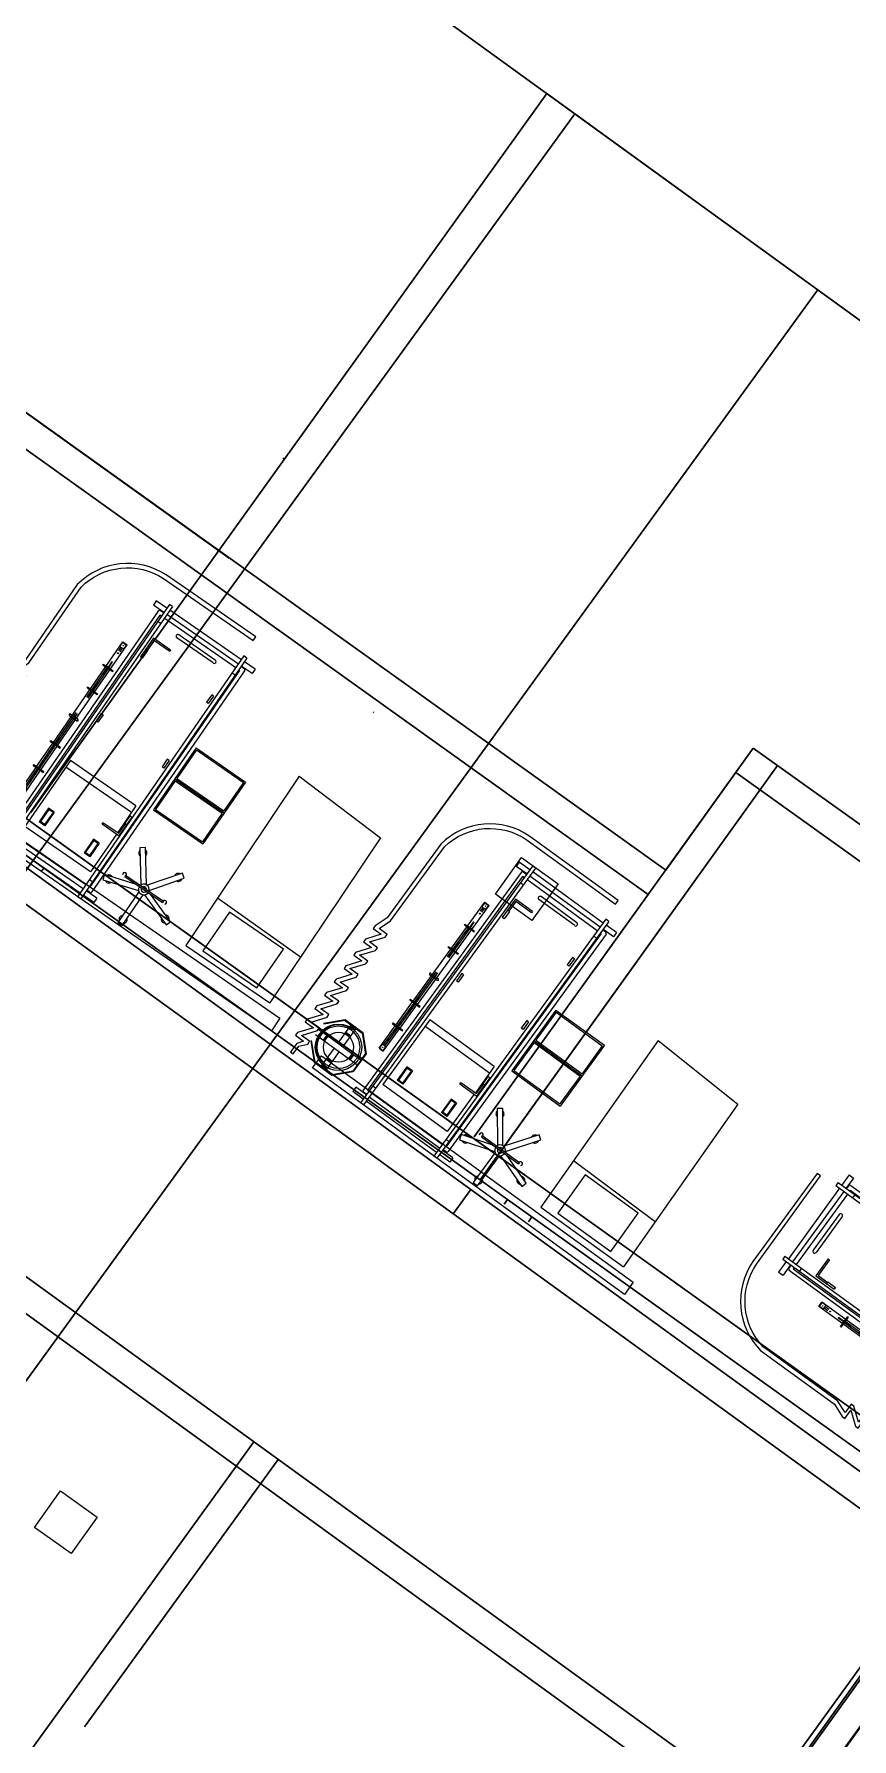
# Model space of a CAD drawing. Header units: metres. Extents: x 141303 to 146299, y 125960 to 127091.
# Drawn here: x 142374.96 to 142380.42, y 126627.51 to 126638.87 of the extents above; entities that cross this region are included whole.
import ezdxf

# ---------------------------------------------------------------- set-up
doc = ezdxf.new("R2010")
doc.units = ezdxf.units.M
doc.header["$MEASUREMENT"] = 0
doc.linetypes.add('C05 _MOB-EQUIP URGENCIAS Y TOCOCIRUGÍA$0$006_URGENCIAS & TOCOCIRUGÍA$0$03.-PRIMER NIVEL GENERAL$0$XR-PLANTA 3ER NIVEL$0$DASHED', pattern=[19.05, 12.7, -6.35])
doc.linetypes.add('C05 _MOB-EQUIP URGENCIAS Y TOCOCIRUGÍA$0$006_URGENCIAS & TOCOCIRUGÍA$0$03.-PRIMER NIVEL GENERAL$0$XR-PLANTA 3ER NIVEL$0$DASHED2', pattern=[0.375, 0.25, -0.125])
doc.layers.add('FURNITURE', color=6, linetype='Continuous')
doc.layers.add('new column', color=4, linetype='Continuous', lineweight=25)
doc.layers.add('NVMI_WALL', color=7, linetype='Continuous', lineweight=30)
doc.layers.get('0').off()

# ---------------------------------------------------------------- blocks, each defined once
blk = doc.blocks.new('C05 _MOB-EQUIP URGENCIAS Y TOCOCIRUGÍA$0$cortina antibacterial')
blk.add_lwpolyline([(300.266, -580.673), (300.266, -580.651), (300.266, -580.673), (300.199, -580.673), (300.266, -580.761), (300.266, -580.783), (300.199, -580.783), (300.266, -580.871), (300.266, -580.893), (300.199, -580.893), (300.266, -580.981), (300.266, -581.003), (300.199, -581.003), (300.266, -581.091), (300.266, -581.113), (300.199, -581.113), (300.266, -581.201), (300.266, -581.223), (300.199, -581.223), (300.231, -581.309), (300.231, -581.921, 0.354939), (300.651, -582.281), (301.378, -582.281), (301.378, -582.311), (300.651, -582.311, -0.359051), (300.201, -581.921), (300.201, -581.313), (300.166, -581.223), (300.166, -581.201), (300.233, -581.201), (300.166, -581.113), (300.166, -581.091), (300.233, -581.091), (300.166, -581.003), (300.166, -580.981), (300.233, -580.981), (300.166, -580.893), (300.166, -580.871), (300.233, -580.871), (300.166, -580.783), (300.166, -580.761), (300.233, -580.761), (300.166, -580.673), (300.166, -580.651), (300.233, -580.651), (300.166, -580.563), (300.166, -580.541), (300.233, -580.541), (300.166, -580.453), (300.166, -580.431), (300.233, -580.431), (300.166, -580.343), (300.166, -580.321), (300.233, -580.321), (300.205, -580.281), (300.205, -580.211), (300.227, -580.211), (300.227, -580.274), (300.266, -580.321), (300.266, -580.343), (300.199, -580.343), (300.266, -580.431), (300.266, -580.453), (300.199, -580.453), (300.266, -580.541), (300.266, -580.563), (300.199, -580.563), (300.266, -580.651)], format="xyb")
blk = doc.blocks.new('bed ward')
at = {"layer": 'FURNITURE'}
for p, q in [((142390.8, 126644.899), (142391.223, 126645.43)), ((142391.223, 126645.43), (142392.307, 126644.667)), ((142390.8, 126644.899), (142391.91, 126644.116)), ((142392.007, 126644.879), (142391.6, 126644.335)), ((142392.41, 126644.731), (142392.492, 126644.674)), ((142391.91, 126644.116), (142392.307, 126644.667))]:
    blk.add_line(p, q, dxfattribs=at)
at = {"layer": 'FURNITURE', "lineweight": 0}
for p, q in [((142390.901, 126642.653, 310.935), (142392.41, 126644.731, 310.935)), ((142392.492, 126644.674, 310.935), (142390.981, 126642.594, 310.935)), ((142391.441, 126643.721, 310.935), (142391.621, 126643.968, 310.935)), ((142390.981, 126642.594, 310.935), (142390.901, 126642.653, 310.935))]:
    blk.add_line(p, q, dxfattribs=at)
at = {"layer": 'FURNITURE', "linetype": 'Continuous', "lineweight": 0}
for p, q in [((142390.006, 126644.569, 310.935), (142389.991, 126644.549, 310.935)), ((142390.006, 126644.569, 310.935), (142391.583, 126643.423, 310.935)), ((142390.08, 126644.621, 310.935), (142390.03, 126644.551, 310.935)), ((142390.109, 126644.6, 310.935), (142390.058, 126644.53, 310.935)), ((142390.08, 126644.621, 310.935), (142390.109, 126644.6, 310.935)), ((142390.016, 126644.532, 310.935), (142389.675, 126644.062, 310.935)), ((142390.044, 126644.511, 310.935), (142389.703, 126644.042, 310.935)), ((142390.068, 126644.493, 310.935), (142389.727, 126644.024, 310.935)), ((142389.991, 126644.549, 310.935), (142391.569, 126643.403, 310.935)), ((142390.077, 126644.549, 310.935), (142390.061, 126644.528, 310.935)), ((142390.086, 126644.518, 310.935), (142390.082, 126644.513, 310.935)), ((142390.086, 126644.518, 310.935), (142391.51, 126643.483, 310.935)), ((142390.091, 126644.551, 310.935), (142391.539, 126643.499, 310.935)), ((142390.117, 126644.487, 310.935), (142390.103, 126644.468, 310.935)), ((142390.596, 126644.216, 310.935), (142390.831, 126644.54, 310.935)), ((142390.61, 126644.219, 310.935), (142390.834, 126644.526, 310.935)), ((142390.831, 126644.54, 310.935), (142391.236, 126644.246, 310.935)), ((142390.834, 126644.526, 310.935), (142391.02, 126644.391, 310.935)), ((142390.014, 126644.357, 310.935), (142389.84, 126644.118, 310.935)), ((142390.033, 126644.343, 310.935), (142389.859, 126644.104, 310.935)), ((142390.254, 126644.34, 310.935), (142390.245, 126644.328, 310.935)), ((142390.254, 126644.34, 310.935), (142390.303, 126644.304, 310.935)), ((142390.796, 126644.083, 310.935), (142391.02, 126644.391, 310.935)), ((142390.799, 126644.069, 310.935), (142391.034, 126644.393, 310.935)), ((142390.812, 126644.072, 310.935), (142391.036, 126644.379, 310.935)), ((142391.036, 126644.379, 310.935), (142391.222, 126644.244, 310.935)), ((142390.245, 126644.328, 310.935), (142390.294, 126644.292, 310.935)), ((142390.303, 126644.304, 310.935), (142390.294, 126644.292, 310.935)), ((142390.999, 126643.936, 310.935), (142391.222, 126644.244, 310.935)), ((142391.001, 126643.923, 310.935), (142391.236, 126644.246, 310.935)), ((142390.596, 126644.216, 310.935), (142391.001, 126643.923, 310.935)), ((142390.61, 126644.219, 310.935), (142390.796, 126644.083, 310.935)), ((142389.661, 126644.043, 310.935), (142389.61, 126643.973, 310.935)), ((142389.651, 126644.08, 310.935), (142389.637, 126644.06, 310.935)), ((142389.637, 126644.06, 310.935), (142391.214, 126642.914, 310.935)), ((142389.689, 126644.022, 310.935), (142389.639, 126643.953, 310.935)), ((142389.651, 126644.08, 310.935), (142391.228, 126642.934, 310.935)), ((142389.692, 126644.02, 310.935), (142389.677, 126643.999, 310.935)), ((142389.713, 126644.005, 310.935), (142389.706, 126643.995, 310.935)), ((142389.762, 126643.999, 310.935), (142389.748, 126643.979, 310.935)), ((142389.94, 126644.061, 310.935), (142389.858, 126643.948, 310.935)), ((142389.949, 126644.055, 310.935), (142389.873, 126643.95, 310.935)), ((142389.94, 126644.061, 310.935), (142389.949, 126644.055, 310.935)), ((142390.675, 126644.034, 310.935), (142390.666, 126644.022, 310.935)), ((142390.666, 126644.022, 310.935), (142390.716, 126643.986, 310.935)), ((142390.675, 126644.034, 310.935), (142390.725, 126643.998, 310.935)), ((142390.725, 126643.998, 310.935), (142390.716, 126643.986, 310.935)), ((142390.812, 126644.072, 310.935), (142390.999, 126643.936, 310.935)), ((142389.61, 126643.973, 310.935), (142389.639, 126643.953, 310.935)), ((142389.679, 126643.985, 310.935), (142391.13, 126642.931, 310.935)), ((142389.706, 126643.995, 310.935), (142391.13, 126642.961, 310.935)), ((142389.858, 126643.948, 310.935), (142389.98, 126643.859, 310.935)), ((142389.873, 126643.95, 310.935), (142389.937, 126643.904, 310.935)), ((142389.939, 126643.907, 310.935), (142389.93, 126643.895, 310.935)), ((142389.939, 126643.907, 310.935), (142389.989, 126643.871, 310.935)), ((142390.558, 126643.293, 310.935), (142389.899, 126643.772, 310.935)), ((142389.989, 126643.871, 310.935), (142389.98, 126643.859, 310.935)), ((142390.973, 126643.806, 310.935), (142390.661, 126643.376, 310.935)), ((142391.017, 126643.775, 310.935), (142390.704, 126643.344, 310.935)), ((142390.973, 126643.806, 310.935), (142391.148, 126643.68, 310.935)), ((142391.038, 126643.766, 310.935), (142391.047, 126643.779, 310.935)), ((142391.169, 126643.69, 310.935), (142391.047, 126643.779, 310.935)), ((142390.537, 126643.265, 310.935), (142389.878, 126643.743, 310.935)), ((142390.007, 126643.668, 310.935), (142390.009, 126643.67, 310.935)), ((142390.007, 126643.668, 310.935), (142390.052, 126643.639, 310.935)), ((142390.009, 126643.67, 310.935), (142390.053, 126643.642, 310.935)), ((142390.089, 126643.612, 310.935), (142390.009, 126643.67, 310.935)), ((142391.087, 126643.731, 310.935), (142391.038, 126643.766, 310.935)), ((142391.078, 126643.583, 310.935), (142391.153, 126643.687, 310.935)), ((142391.087, 126643.731, 310.935), (142391.096, 126643.743, 310.935)), ((142391.087, 126643.577, 310.935), (142391.169, 126643.69, 310.935)), ((142391.153, 126643.687, 310.935), (142391.09, 126643.734, 310.935)), ((142391.157, 126643.673, 310.935), (142391.405, 126643.492, 310.935)), ((142390.046, 126643.643, 310.935), (142390.091, 126643.614, 310.935)), ((142390.157, 126643.559, 310.935), (142390.158, 126643.562, 310.935)), ((142390.157, 126643.559, 310.935), (142390.201, 126643.531, 310.935)), ((142390.238, 126643.503, 310.935), (142390.158, 126643.562, 310.935)), ((142390.158, 126643.562, 310.935), (142390.203, 126643.533, 310.935)), ((142390.361, 126643.601, 310.935), (142390.352, 126643.589, 310.935)), ((142390.352, 126643.589, 310.935), (142390.401, 126643.553, 310.935)), ((142390.361, 126643.601, 310.935), (142390.41, 126643.565, 310.935)), ((142390.41, 126643.565, 310.935), (142390.401, 126643.553, 310.935)), ((142391.087, 126643.577, 310.935), (142391.078, 126643.583, 310.935)), ((142391.216, 126643.555, 310.935), (142391.189, 126643.518, 310.935)), ((142391.217, 126643.546, 310.935), (142391.197, 126643.519, 310.935)), ((142391.216, 126643.555, 310.935), (142391.305, 126643.49, 310.935)), ((142391.217, 126643.546, 310.935), (142391.296, 126643.489, 310.935)), ((142390.194, 126643.532, 310.935), (142390.238, 126643.503, 310.935)), ((142390.196, 126643.534, 310.935), (142390.24, 126643.506, 310.935)), ((142390.238, 126643.503, 310.935), (142390.24, 126643.506, 310.935)), ((142391.405, 126643.492, 310.935), (142391.093, 126643.062, 310.935)), ((142391.492, 126643.459, 310.935), (142391.13, 126642.961, 310.935)), ((142391.517, 126643.441, 310.935), (142391.176, 126642.972, 310.935)), ((142391.189, 126643.518, 310.935), (142391.278, 126643.453, 310.935)), ((142391.197, 126643.519, 310.935), (142391.276, 126643.461, 310.935)), ((142391.296, 126643.489, 310.935), (142391.276, 126643.461, 310.935)), ((142391.305, 126643.49, 310.935), (142391.278, 126643.453, 310.935)), ((142391.472, 126643.504, 310.935), (142391.458, 126643.484, 310.935)), ((142391.51, 126643.483, 310.935), (142391.506, 126643.478, 310.935)), ((142391.541, 126643.485, 310.935), (142391.526, 126643.464, 310.935)), ((142391.581, 126643.53, 310.935), (142391.531, 126643.461, 310.935)), ((142391.61, 126643.51, 310.935), (142391.559, 126643.44, 310.935)), ((142391.581, 126643.53, 310.935), (142391.61, 126643.51, 310.935)), ((142390.661, 126643.376, 310.935), (142391.093, 126643.062, 310.935)), ((142391.545, 126643.421, 310.935), (142391.204, 126642.952, 310.935)), ((142391.583, 126643.423, 310.935), (142391.569, 126643.403, 310.935)), ((142390.508, 126643.304, 310.935), (142390.51, 126643.306, 310.935)), ((142390.508, 126643.304, 310.935), (142390.552, 126643.276, 310.935)), ((142390.51, 126643.306, 310.935), (142390.554, 126643.278, 310.935)), ((142390.59, 126643.248, 310.935), (142390.51, 126643.306, 310.935)), ((142390.545, 126643.276, 310.935), (142390.59, 126643.248, 310.935)), ((142390.547, 126643.279, 310.935), (142390.591, 126643.251, 310.935)), ((142390.549, 126643.281, 310.935), (142390.571, 126643.312, 310.935)), ((142390.59, 126643.248, 310.935), (142390.591, 126643.251, 310.935)), ((142391.002, 126643.26, 310.935), (142390.975, 126643.223, 310.935)), ((142390.975, 126643.223, 310.935), (142391.064, 126643.158, 310.935)), ((142391.003, 126643.252, 310.935), (142390.983, 126643.224, 310.935)), ((142390.983, 126643.224, 310.935), (142391.063, 126643.167, 310.935)), ((142391.002, 126643.26, 310.935), (142391.091, 126643.196, 310.935)), ((142391.003, 126643.252, 310.935), (142391.083, 126643.194, 310.935)), ((142390.667, 126643.188, 310.935), (142390.669, 126643.191, 310.935)), ((142390.667, 126643.188, 310.935), (142390.711, 126643.16, 310.935)), ((142390.669, 126643.191, 310.935), (142390.713, 126643.163, 310.935)), ((142390.749, 126643.133, 310.935), (142390.669, 126643.191, 310.935)), ((142390.704, 126643.161, 310.935), (142390.749, 126643.133, 310.935)), ((142390.706, 126643.163, 310.935), (142390.75, 126643.135, 310.935)), ((142390.749, 126643.133, 310.935), (142390.75, 126643.135, 310.935)), ((142391.083, 126643.194, 310.935), (142391.063, 126643.167, 310.935)), ((142391.091, 126643.196, 310.935), (142391.064, 126643.158, 310.935)), ((142391.117, 126643.015, 310.935), (142391.103, 126642.996, 310.935)), ((142390.66, 126642.811, 310.935), (142390.746, 126642.929, 310.935)), ((142390.663, 126642.808, 310.935), (142390.749, 126642.926, 310.935)), ((142390.704, 126642.844, 310.935), (142390.727, 126642.877, 310.935)), ((142390.707, 126642.842, 310.935), (142390.73, 126642.874, 310.935)), ((142390.707, 126642.857, 310.935), (142390.717, 126642.869, 310.935)), ((142390.715, 126642.886, 310.935), (142390.772, 126642.845, 310.935)), ((142390.717, 126642.869, 310.935), (142390.72, 126642.867, 310.935)), ((142390.727, 126642.877, 310.935), (142390.73, 126642.874, 310.935)), ((142390.746, 126642.929, 310.935), (142390.888, 126642.951, 310.935)), ((142390.746, 126642.925, 310.935), (142390.889, 126642.947, 310.935)), ((142390.886, 126642.948, 310.935), (142391.004, 126642.862, 310.935)), ((142390.888, 126642.951, 310.935), (142391.006, 126642.866, 310.935)), ((142390.89, 126642.864, 310.935), (142390.931, 126642.921, 310.935)), ((142390.89, 126642.864, 310.935), (142390.923, 126642.84, 310.935)), ((142390.893, 126642.869, 310.935), (142390.926, 126642.845, 310.935)), ((142390.923, 126642.84, 310.935), (142390.964, 126642.896, 310.935)), ((142391.025, 126642.722, 310.935), (142391.002, 126642.865, 310.935)), ((142391.029, 126642.723, 310.935), (142391.006, 126642.866, 310.935)), ((142391.162, 126642.953, 310.935), (142391.111, 126642.883, 310.935)), ((142391.111, 126642.883, 310.935), (142391.139, 126642.863, 310.935)), ((142391.19, 126642.932, 310.935), (142391.139, 126642.863, 310.935)), ((142391.159, 126642.955, 310.935), (142391.144, 126642.934, 310.935)), ((142391.228, 126642.934, 310.935), (142391.214, 126642.914, 310.935)), ((142390.683, 126642.668, 310.935), (142390.66, 126642.811, 310.935)), ((142390.687, 126642.669, 310.935), (142390.664, 126642.811, 310.935)), ((142390.691, 126642.853, 310.935), (142390.748, 126642.812, 310.935)), ((142390.704, 126642.844, 310.935), (142390.707, 126642.842, 310.935)), ((142390.707, 126642.857, 310.935), (142390.711, 126642.854, 310.935)), ((142390.719, 126642.858, 310.935), (142390.729, 126642.851, 310.935)), ((142390.743, 126642.816, 310.935), (142390.767, 126642.849, 310.935)), ((142390.748, 126642.812, 310.935), (142390.772, 126642.845, 310.935)), ((142390.725, 126642.637, 310.935), (142390.766, 126642.694, 310.935)), ((142390.758, 126642.613, 310.935), (142390.799, 126642.67, 310.935)), ((142390.763, 126642.689, 310.935), (142390.796, 126642.665, 310.935)), ((142390.766, 126642.694, 310.935), (142390.799, 126642.67, 310.935)), ((142390.917, 126642.689, 310.935), (142390.941, 126642.722, 310.935)), ((142390.917, 126642.689, 310.935), (142390.974, 126642.647, 310.935)), ((142390.922, 126642.685, 310.935), (142390.946, 126642.718, 310.935)), ((142390.94, 126642.607, 310.935), (142391.026, 126642.726, 310.935)), ((142390.941, 126642.722, 310.935), (142390.998, 126642.681, 310.935)), ((142390.943, 126642.605, 310.935), (142391.029, 126642.723, 310.935)), ((142390.959, 126642.659, 310.935), (142390.982, 126642.692, 310.935)), ((142390.959, 126642.659, 310.935), (142390.962, 126642.657, 310.935)), ((142390.962, 126642.657, 310.935), (142390.985, 126642.689, 310.935)), ((142390.965, 126642.679, 310.935), (142390.97, 126642.676, 310.935)), ((142390.969, 126642.667, 310.935), (142390.972, 126642.664, 310.935)), ((142390.972, 126642.664, 310.935), (142390.981, 126642.677, 310.935)), ((142390.978, 126642.68, 310.935), (142390.981, 126642.677, 310.935)), ((142390.982, 126642.692, 310.935), (142390.985, 126642.689, 310.935)), ((142390.8, 126642.586, 310.935), (142390.943, 126642.609, 310.935)), ((142390.801, 126642.582, 310.935), (142390.943, 126642.605, 310.935))]:
    blk.add_line(p, q, dxfattribs=at)
at = {"layer": 'FURNITURE', "linetype": 'C05 _MOB-EQUIP URGENCIAS Y TOCOCIRUGÍA$0$006_URGENCIAS & TOCOCIRUGÍA$0$03.-PRIMER NIVEL GENERAL$0$XR-PLANTA 3ER NIVEL$0$DASHED2', "lineweight": 0}
for p, q in [((142389.878, 126643.743, 310.935), (142389.899, 126643.772, 310.935)), ((142389.883, 126643.746, 310.935), (142389.898, 126643.766, 310.935)), ((142389.906, 126643.726, 310.935), (142389.884, 126643.742, 310.935)), ((142389.924, 126643.75, 310.935), (142389.902, 126643.767, 310.935)), ((142389.91, 126643.727, 310.935), (142389.924, 126643.747, 310.935)), ((142390.544, 126643.274, 310.935), (142389.914, 126643.732, 310.935)), ((142390.551, 126643.283, 310.935), (142389.92, 126643.741, 310.935)), ((142390.048, 126643.645, 310.935), (142390.07, 126643.675, 310.935)), ((142390.053, 126643.642, 310.935), (142390.075, 126643.672, 310.935)), ((142390.075, 126643.672, 310.935), (142390.07, 126643.675, 310.935)), ((142390.023, 126643.61, 310.935), (142390.045, 126643.64, 310.935)), ((142390.027, 126643.607, 310.935), (142390.023, 126643.61, 310.935)), ((142390.027, 126643.607, 310.935), (142390.05, 126643.637, 310.935)), ((142390.045, 126643.64, 310.935), (142390.089, 126643.612, 310.935)), ((142390.089, 126643.612, 310.935), (142390.091, 126643.614, 310.935)), ((142390.198, 126643.537, 310.935), (142390.22, 126643.567, 310.935)), ((142390.203, 126643.533, 310.935), (142390.224, 126643.564, 310.935)), ((142390.224, 126643.564, 310.935), (142390.22, 126643.567, 310.935)), ((142390.172, 126643.501, 310.935), (142390.194, 126643.532, 310.935)), ((142390.177, 126643.498, 310.935), (142390.172, 126643.501, 310.935)), ((142390.177, 126643.498, 310.935), (142390.199, 126643.528, 310.935)), ((142390.352, 126643.384, 310.935), (142390.387, 126643.433, 310.935)), ((142390.361, 126643.377, 310.935), (142390.397, 126643.426, 310.935)), ((142390.524, 126643.246, 310.935), (142390.545, 126643.276, 310.935)), ((142390.528, 126643.243, 310.935), (142390.524, 126643.246, 310.935)), ((142390.528, 126643.243, 310.935), (142390.55, 126643.273, 310.935)), ((142390.696, 126643.149, 310.935), (142390.542, 126643.261, 310.935)), ((142390.703, 126643.159, 310.935), (142390.549, 126643.271, 310.935)), ((142390.554, 126643.278, 310.935), (142390.576, 126643.308, 310.935)), ((142390.709, 126643.168, 310.935), (142390.555, 126643.28, 310.935)), ((142390.717, 126643.178, 310.935), (142390.562, 126643.29, 310.935)), ((142390.576, 126643.308, 310.935), (142390.571, 126643.312, 310.935)), ((142390.682, 126643.131, 310.935), (142390.704, 126643.161, 310.935)), ((142390.687, 126643.127, 310.935), (142390.682, 126643.131, 310.935)), ((142390.687, 126643.127, 310.935), (142390.709, 126643.158, 310.935)), ((142390.849, 126643.038, 310.935), (142390.701, 126643.146, 310.935)), ((142390.708, 126643.166, 310.935), (142390.73, 126643.196, 310.935)), ((142390.828, 126643.068, 310.935), (142390.708, 126643.156, 310.935)), ((142390.713, 126643.163, 310.935), (142390.735, 126643.193, 310.935)), ((142390.835, 126643.077, 310.935), (142390.714, 126643.165, 310.935)), ((142390.87, 126643.066, 310.935), (142390.721, 126643.174, 310.935)), ((142390.735, 126643.193, 310.935), (142390.73, 126643.196, 310.935)), ((142390.824, 126643.063, 310.935), (142390.839, 126643.083, 310.935)), ((142390.847, 126643.043, 310.935), (142390.825, 126643.059, 310.935)), ((142390.864, 126643.067, 310.935), (142390.842, 126643.083, 310.935)), ((142390.849, 126643.038, 310.935), (142390.87, 126643.066, 310.935)), ((142390.85, 126643.044, 310.935), (142390.865, 126643.064, 310.935))]:
    blk.add_line(p, q, dxfattribs=at)
at = {"layer": 'FURNITURE', "linetype": 'C05 _MOB-EQUIP URGENCIAS Y TOCOCIRUGÍA$0$006_URGENCIAS & TOCOCIRUGÍA$0$03.-PRIMER NIVEL GENERAL$0$XR-PLANTA 3ER NIVEL$0$DASHED', "lineweight": 0}
for p, q in [((142390.766, 126642.694, 310.935), (142390.89, 126642.864, 310.935)), ((142390.748, 126642.812, 310.935), (142390.816, 126642.762, 310.935)), ((142390.772, 126642.845, 310.935), (142390.84, 126642.796, 310.935)), ((142390.799, 126642.67, 310.935), (142390.923, 126642.84, 310.935)), ((142390.873, 126642.771, 310.935), (142390.941, 126642.722, 310.935)), ((142390.849, 126642.738, 310.935), (142390.917, 126642.689, 310.935))]:
    blk.add_line(p, q, dxfattribs=at)
at = {"layer": 'FURNITURE'}
blk.add_lwpolyline([(142391.695, 126644.412), (142391.949, 126644.229), (142392.204, 126644.583), (142391.95, 126644.766)], close=True, dxfattribs=at)
at = {"layer": 'FURNITURE', "lineweight": 0, "elevation": 310.935}
for points in [[(142391.539, 126643.88), (142391.462, 126644.116), (142391.428, 126644.105), (142391.504, 126643.869)], [(142391.567, 126643.848), (142391.771, 126643.989), (142391.75, 126644.019), (142391.563, 126643.889)], [(142391.5, 126643.863), (142391.252, 126643.862), (142391.252, 126643.826), (142391.5, 126643.827)], [(142391.496, 126643.797), (142391.426, 126643.585), (142391.46, 126643.574), (142391.538, 126643.809)], [(142391.546, 126643.812), (142391.746, 126643.666), (142391.768, 126643.695), (142391.567, 126643.841)]]:
    blk.add_lwpolyline(points, dxfattribs=at)
blk.add_lwpolyline([(142391.632, 126643.983, 2.414214), (142391.621, 126643.969), (142391.614, 126643.974), (142391.434, 126643.726), (142391.441, 126643.721, 2.414214), (142391.43, 126643.706)], format="xyb", dxfattribs=at)
at = {"layer": 'FURNITURE', "linetype": 'C05 _MOB-EQUIP URGENCIAS Y TOCOCIRUGÍA$0$006_URGENCIAS & TOCOCIRUGÍA$0$03.-PRIMER NIVEL GENERAL$0$XR-PLANTA 3ER NIVEL$0$DASHED2', "lineweight": 0}
for centre, radius in [((142389.903, 126643.747, 310.935), 0.000769), ((142389.953, 126643.71, 310.935), 0.003), ((142390.148, 126643.569, 310.935), 0.003), ((142390.601, 126643.24, 310.935), 0.003), ((142390.795, 126643.099, 310.935), 0.003), ((142390.845, 126643.062, 310.935), 0.000769)]:
    blk.add_circle(centre, radius, dxfattribs=at)
at = {"layer": 'FURNITURE', "linetype": 'Continuous', "lineweight": 0}
for radius in [0.155, 0.142, 0.1]:
    blk.add_circle((142390.844, 126642.767, 310.935), radius, dxfattribs=at)
for centre, radius, start, end in [((142390.085, 126644.543, 310.935), 0.01, 54.006, 144.006), ((142390.024, 126644.35, 310.935), 0.012, 324.006, 144.006), ((142389.85, 126644.111, 310.935), 0.012, 144.006, 324.006), ((142389.685, 126643.993, 310.935), 0.01, 144.006, 234.006), ((142391.533, 126643.491, 310.935), 0.01, 324.006, 54.006), ((142391.136, 126642.939, 310.935), 0.01, 234.006, 324.006), ((142390.844, 126642.767, 310.935), 0.149, 144.006, 324.006)]:
    blk.add_arc(centre, radius, start, end, dxfattribs=at)
at = {"layer": 'FURNITURE', "lineweight": 0}
for centre, radius, start, end in [((142391.456, 126644.076, 310.935), 0.027, 149.7619, 246.1412), ((142391.456, 126644.076, 310.935), 0.027, 329.7619, 66.1412), ((142391.731, 126643.983, 310.935), 0.027, 76.5671, 172.9465), ((142391.731, 126643.983, 310.935), 0.027, 256.5671, 352.9465), ((142391.288, 126643.844, 310.935), 0.027, 41.943, 138.3224), ((142391.288, 126643.844, 310.935), 0.027, 221.943, 318.3224), ((142391.531, 126643.845, 310.935), 0.036, 68.4835, 219.5285), ((142391.531, 126643.845, 310.935), 0.036, 234.006, 54.006), ((142391.531, 126643.845, 310.935), 0.018, 84.006, 204.006), ((142391.531, 126643.845, 310.935), 0.018, 234.006, 54.006), ((142391.728, 126643.702, 310.935), 0.027, 185.7848, 282.1642), ((142391.728, 126643.702, 310.935), 0.027, 5.7848, 102.1642), ((142391.455, 126643.614, 310.935), 0.027, 113.508, 209.8874), ((142391.455, 126643.614, 310.935), 0.027, 293.508, 29.8874)]:
    blk.add_arc(centre, radius, start, end, dxfattribs=at)
at = {"layer": 'FURNITURE', "linetype": 'C05 _MOB-EQUIP URGENCIAS Y TOCOCIRUGÍA$0$006_URGENCIAS & TOCOCIRUGÍA$0$03.-PRIMER NIVEL GENERAL$0$XR-PLANTA 3ER NIVEL$0$DASHED2', "lineweight": 0}
for centre, radius, start, end in [((142389.885, 126643.744, 310.935), 0.0025, 144.006, 234.006), ((142389.9, 126643.765, 310.935), 0.0025, 54.006, 144.006), ((142389.908, 126643.728, 310.935), 0.0025, 234.006, 324.006), ((142389.922, 126643.748, 310.935), 0.0025, 324.006, 54.006), ((142390.392, 126643.429, 310.935), 0.0058, 324.006, 144.006), ((142390.356, 126643.38, 310.935), 0.0058, 144.006, 324.006), ((142390.826, 126643.061, 310.935), 0.0025, 144.006, 234.006), ((142390.841, 126643.081, 310.935), 0.0025, 54.006, 144.006), ((142390.848, 126643.045, 310.935), 0.0025, 234.006, 324.006), ((142390.863, 126643.065, 310.935), 0.0025, 324.006, 54.006)]:
    blk.add_arc(centre, radius, start, end, dxfattribs=at)
at = {"layer": 'FURNITURE', "lineweight": 0, "xscale": -1, "rotation": 234.0059966302266}
blk.add_blockref('C05 _MOB-EQUIP URGENCIAS Y TOCOCIRUGÍA$0$cortina antibacterial', (142683.881, 126058.568, 310.935), dxfattribs=at)

msp = doc.modelspace()

# ---------------------------------------------------------------- linework, layer by layer
at = {"layer": 'new column'}
for p, q in [((142378.04024, 126633.13558), (142378.21471, 126633.37963)), ((142378.21471, 126633.37963), (142378.45876, 126633.20516)), ((142378.45876, 126633.20516), (142378.28429, 126632.96111)), ((142378.28429, 126632.96111), (142378.04024, 126633.13558)), ((142374.96687, 126628.91575), (142375.14134, 126629.1598)), ((142375.14134, 126629.1598), (142375.38539, 126628.98533)), ((142375.21092, 126628.74128), (142374.96687, 126628.91575)), ((142375.38539, 126628.98533), (142375.21092, 126628.74128))]:
    msp.add_line(p, q, dxfattribs=at)
at = {"layer": 'NVMI_WALL'}
for p, q in [((142379.83436, 126627.03786), (142396.86539, 126650.75297)), ((142379.99681, 126626.9212), (142397.1445, 126650.79876)), ((142381.19297, 126628.90584), (142353.22087, 126648.89429)), ((142386.48275, 126632.60708), (142370.47757, 126644.19593)), ((142381.11576, 126628.82217), (142367.26655, 126638.84995)), ((142380.9991, 126628.65972), (142367.14925, 126638.68796)), ((142374.9423, 126633.68067), (142378.38306, 126638.47181)), ((142386.48275, 126632.60708), (142378.38306, 126638.47181)), ((142386.48275, 126632.60708), (142378.38306, 126638.47181)), ((142386.48275, 126632.60708), (142378.38306, 126638.47181)), ((142365.85889, 126620.83436), (142378.57072, 126638.33593)), ((142379.17583, 126633.29705), (142372.19797, 126638.28332)), ((142376.26607, 126635.37632), (142372.19797, 126638.28332)), ((142379.05916, 126633.1346), (142372.08131, 126638.12087)), ((142378.23726, 126631.26377), (142369.12471, 126637.77546)), ((142371.3756, 126625.02646), (142380.18892, 126637.16059)), ((142365.98126, 126637.05236), (142386.60956, 126622.11605)), ((142365.86396, 126636.89037), (142386.49226, 126621.95405)), ((142381.30964, 126629.06829), (142370.91467, 126636.49638)), ((142376.6331, 126636.03506), (142376.62364, 126636.04191)), ((142377.22924, 126634.34625), (142377.22444, 126634.34972)), ((142377.89835, 126631.5184), (142379.7592, 126634.10926)), ((142379.17583, 126633.29705), (142379.7592, 126634.10926)), ((142383.17012, 126631.67186), (142379.7592, 126634.10926)), ((142377.93849, 126631.23145), (142379.92192, 126633.99298)), ((142378.06079, 126631.40173), (142379.92192, 126633.99298)), ((142383.05384, 126631.50914), (142379.64252, 126633.94682)), ((142378.23726, 126631.26377), (142374.98278, 126633.58937)), ((142379.75848, 126626.99934), (142384.54944, 126633.6174)), ((142375.01152, 126633.28653), (142375.02884, 126633.31064)), ((142377.89835, 126631.5184), (142379.05916, 126633.1346)), ((142377.99667, 126624.17078), (142383.5076, 126631.78185)), ((142377.7592, 126631.00563), (142377.87586, 126631.16808)), ((142377.7592, 126631.00563), (142377.87586, 126631.16808)), ((142378.09805, 126631.06993), (142378.12059, 126631.10132)), ((142381.30964, 126629.06829), (142378.39998, 126631.14749)), ((142378.2605, 126630.95327), (142378.28332, 126630.98504)), ((142368.6166, 126618.6961), (142376.42985, 126629.48686)), ((142375.3016, 126627.58763), (142376.59185, 126629.36957)), ((142379.83791, 126627.01919), (142381.19297, 126628.90584))]:
    msp.add_line(p, q, dxfattribs=at)

# ---------------------------------------------------------------- block references
at = {"layer": 'FURNITURE', "xscale": -1, "rotation": 288.6756688503063}
msp.add_blockref('bed ward', (67993.02428, -48806.6997), dxfattribs=at)
at = {"layer": 'FURNITURE'}
for p, rotation in [((12427.52773, 266015.68121), 271.3437370373985), ((15734.22701, 269022.95998), 270)]:
    msp.add_blockref('bed ward', p, dxfattribs=dict(at, rotation=rotation))
msp.add_blockref('bed ward', (-9.68087, -13.35528), dxfattribs=at)

doc.saveas('drawing.dxf')
